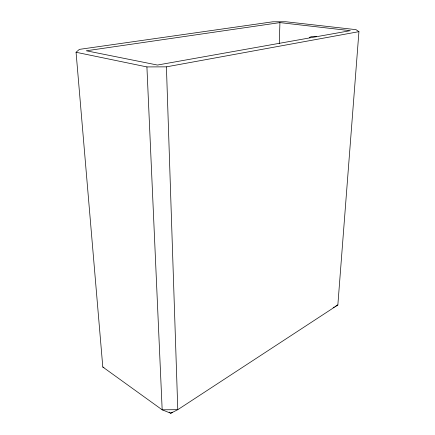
<?xml version="1.0" encoding="UTF-8"?>
<svg xmlns="http://www.w3.org/2000/svg" width="435" height="435" viewBox="0 0 435 435"><rect width="100%" height="100%" fill="white"/><g stroke="black" fill="none" stroke-linecap="round" stroke-linejoin="round"><path stroke-width="0.65" d="M279.265 43.636L279.933 22.604L350.322 30.667L157.437 65.049L86.32 50.781L279.933 22.604M337.848 304.989L358.935 31.652L355.999 29.656L285.806 21.75L272.827 21.788L79.355 49.383L76.065 52.271L102.801 367.02L162.173 409.813L170.786 413.25L177.784 409.678L337.848 304.989L335.499 306.283M172.488 412.141L170.786 413.25L169.139 412.07M333.15 307.578L334.325 306.931M76.065 52.271L146.916 66.925L166.42 66.849L358.935 31.652M316.462 36.752L313.102 36.328A19.852 2.931 1.2 0 0 309.312 37.633M102.801 367.02L103.97 367.531M146.916 66.925L162.173 409.813L177.784 409.678L166.42 66.849"/></g></svg>
